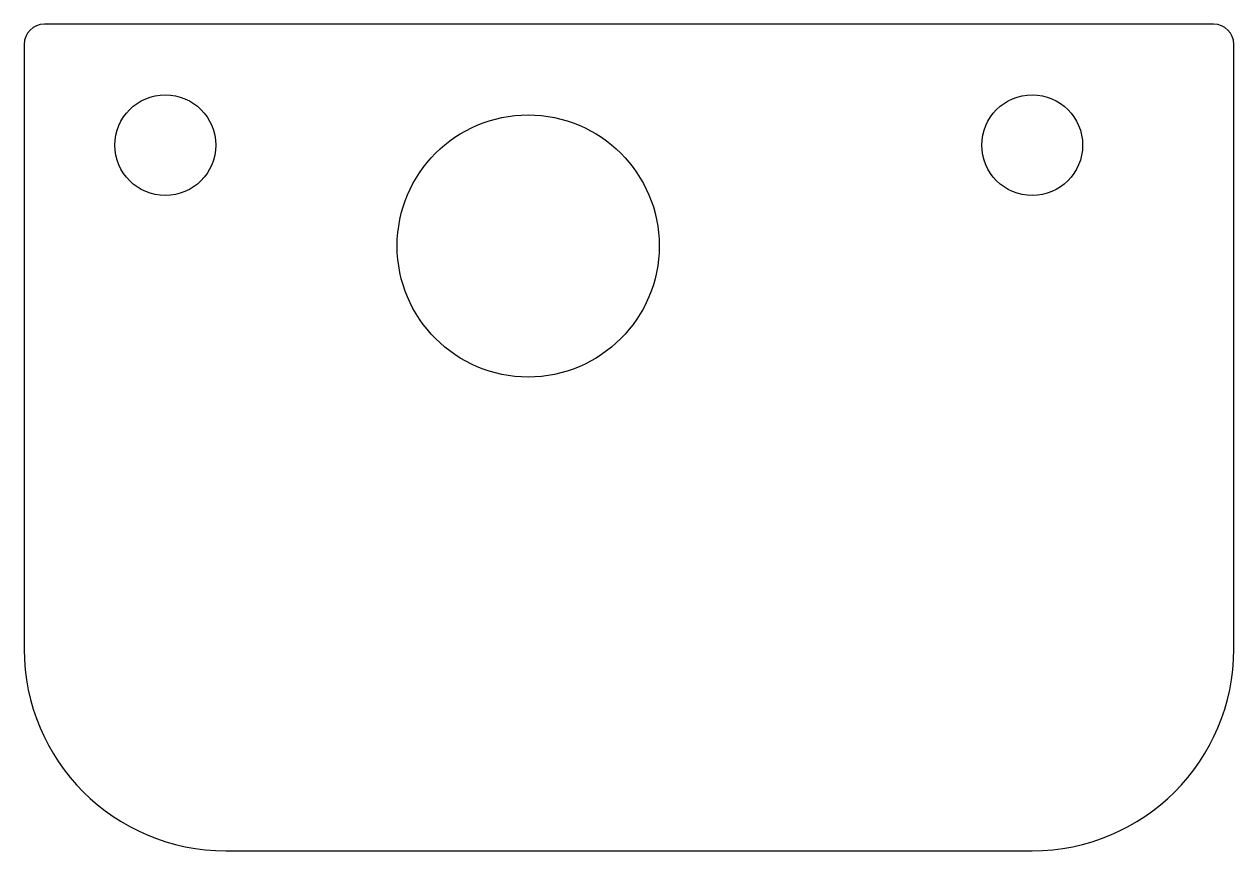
# Model space of a CAD drawing. Extents: x -25 to 35, y -115 to -74.
import ezdxf

# ---------------------------------------------------------------- set-up
doc = ezdxf.new("R2010")
doc.units = 0
doc.layers.add('b_BLDC_holder_part5_1_V2_001_', color=7, linetype='CONTINUOUS')

msp = doc.modelspace()

# ---------------------------------------------------------------- linework, layer by layer
at = {"layer": 'b_BLDC_holder_part5_1_V2_001_'}
for p, q in [((34, -74), (-24, -74)), ((-24, -74), (-24, -74, 10)), ((34, -74), (-24, -74)), ((-24, -74), (-24, -74, 10)), ((34, -74, 10), (-24, -74, 10)), ((34, -74, 10), (-24, -74, 10)), ((34, -74), (34, -74, 10)), ((34, -74), (34, -74, 10)), ((-25, -75), (-25, -105)), ((-25, -75), (-25, -105)), ((-25, -75), (-25, -75, 10)), ((-25, -75, 10), (-25, -105, 10)), ((-25, -75), (-25, -75, 10)), ((-25, -75, 10), (-25, -105, 10)), ((35, -105), (35, -75)), ((35, -75), (35, -75, 10)), ((35, -105), (35, -75)), ((35, -75), (35, -75, 10)), ((35, -105, 10), (35, -75, 10)), ((35, -105, 10), (35, -75, 10)), ((-15.5, -80), (-15.5, -80, 10)), ((-15.5, -80), (-15.5, -80, 10)), ((27.5, -80), (27.5, -80, 10)), ((27.5, -80), (27.5, -80, 10)), ((6.5, -85), (6.5, -85, 10)), ((6.5, -85), (6.5, -85, 10)), ((-25, -105), (-25, -105, 10)), ((-25, -105), (-25, -105, 10)), ((35, -105), (35, -105, 10)), ((35, -105), (35, -105, 10)), ((-15, -115), (25, -115)), ((-15, -115), (-15, -115, 10)), ((-15, -115), (25, -115)), ((-15, -115), (-15, -115, 10)), ((-15, -115, 10), (25, -115, 10)), ((-15, -115, 10), (25, -115, 10)), ((25, -115), (25, -115, 10)), ((25, -115), (25, -115, 10))]:
    msp.add_line(p, q, dxfattribs=at)
for centre, radius in [((-18, -80), 2.5), ((-18, -80), 2.5), ((-18, -80), 2.5), ((-18, -80), 2.5), ((25, -80), 2.5), ((25, -80), 2.5), ((25, -80), 2.5), ((25, -80), 2.5), ((0, -85), 6.5), ((0, -85), 6.5), ((0, -85), 6.5), ((0, -85), 6.5)]:
    msp.add_circle(centre, radius, dxfattribs=at)
for centre, radius, start, end in [((-24, -75), 1, 90, 180), ((-24, -75), 1, 90, 180), ((-24, -75, 10), 1, 90, 180), ((-24, -75, 10), 1, 90, 180), ((34, -75), 1, 0, 90), ((34, -75), 1, 0, 90), ((34, -75, 10), 1, 0, 90), ((34, -75, 10), 1, 0, 90), ((-15, -105), 10, 180, -90), ((-15, -105), 10, 180, -90), ((-15, -105, 10), 10, 180, -90), ((-15, -105, 10), 10, 180, -90), ((25, -105), 10, -90, 0), ((25, -105), 10, -90, 0), ((25, -105, 10), 10, -90, 0), ((25, -105, 10), 10, -90, 0)]:
    msp.add_arc(centre, radius, start, end, dxfattribs=at)

doc.saveas('drawing.dxf')
